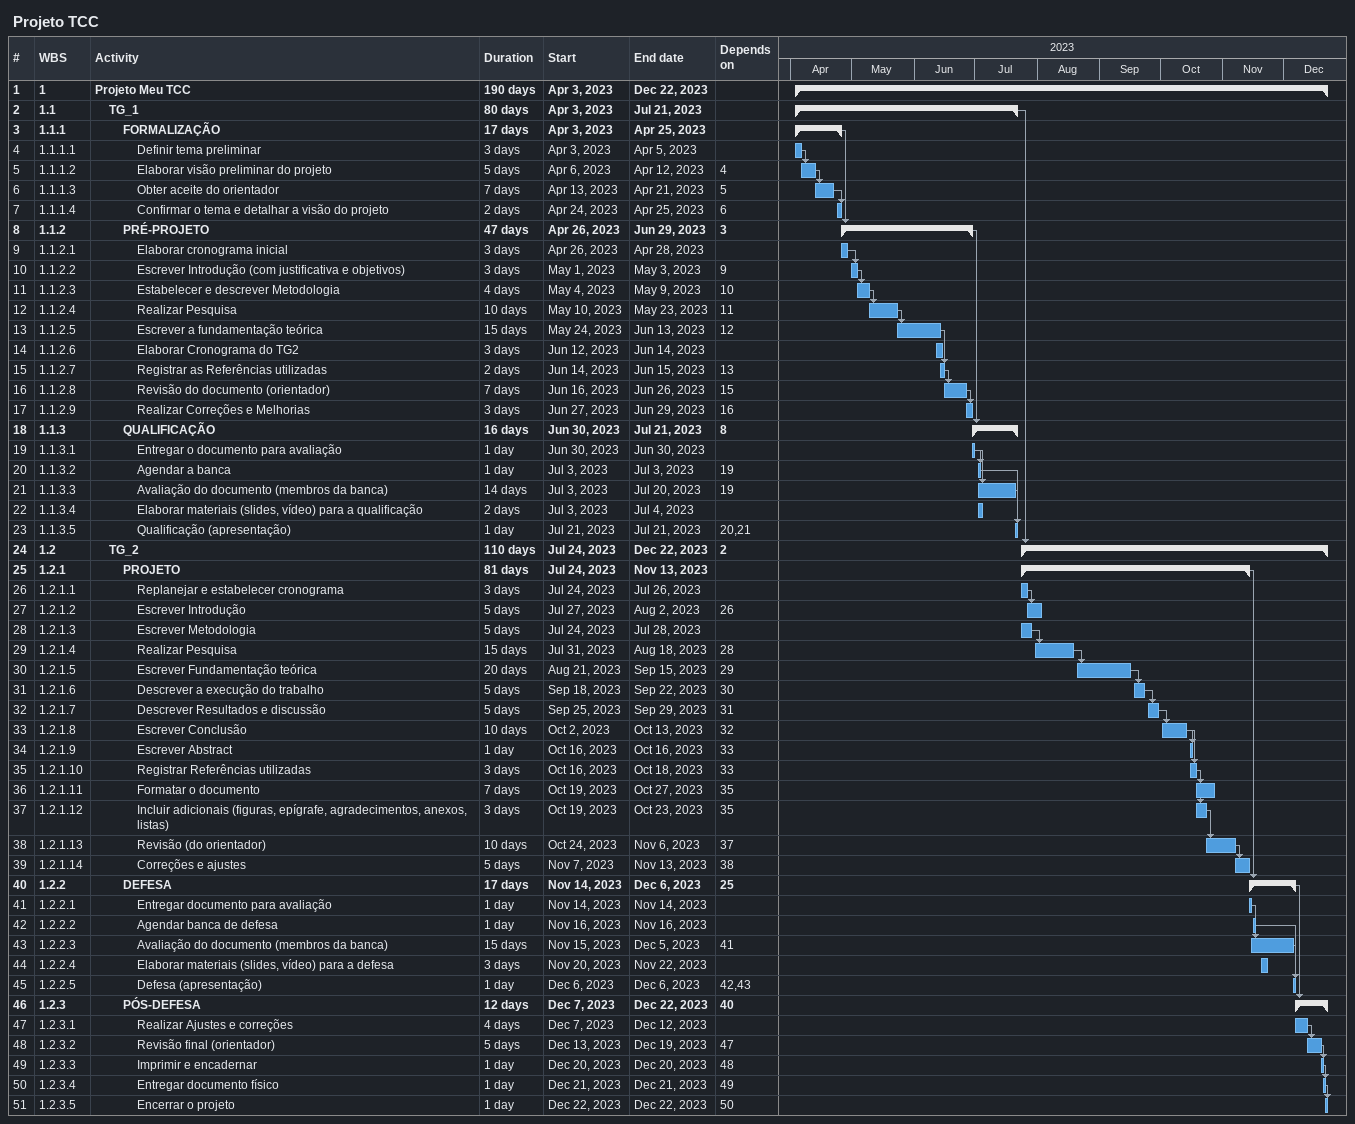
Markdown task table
Projeto TCC

| ID | WBS | Task | Duration | Start | Finish | Predecessors |
|---|---|---|---|---|---|---|
| 1 | 1 | **Projeto Meu TCC** | 190d | 2023-04-03 | 2023-12-22 |  |
| 2 | 1.1 | **TG_1** | 80d | 2023-04-03 | 2023-07-21 |  |
| 3 | 1.1.1 | **FORMALIZAÇÃO** | 17d | 2023-04-03 | 2023-04-25 |  |
| 4 | 1.1.1.1 | Definir tema preliminar | 3d | 2023-04-03 | 2023-04-05 |  |
| 5 | 1.1.1.2 | Elaborar visão preliminar do projeto | 5d | 2023-04-06 | 2023-04-12 | 4 |
| 6 | 1.1.1.3 | Obter aceite do orientador | 7d | 2023-04-13 | 2023-04-21 | 5 |
| 7 | 1.1.1.4 | Confirmar o tema e detalhar a visão do projeto | 2d | 2023-04-24 | 2023-04-25 | 6 |
| 8 | 1.1.2 | **PRÉ-PROJETO** | 47d | 2023-04-26 | 2023-06-29 | 3 |
| 9 | 1.1.2.1 | Elaborar cronograma inicial | 3d | 2023-04-26 | 2023-04-28 |  |
| 10 | 1.1.2.2 | Escrever Introdução (com justificativa e objetivos) | 3d | 2023-05-01 | 2023-05-03 | 9 |
| 11 | 1.1.2.3 | Estabelecer e descrever Metodologia | 4d | 2023-05-04 | 2023-05-09 | 10 |
| 12 | 1.1.2.4 | Realizar Pesquisa | 10d | 2023-05-10 | 2023-05-23 | 11 |
| 13 | 1.1.2.5 | Escrever a fundamentação teórica | 15d | 2023-05-24 | 2023-06-13 | 12 |
| 14 | 1.1.2.6 | Elaborar Cronograma do TG2 | 3d | 2023-06-12 | 2023-06-14 |  |
| 15 | 1.1.2.7 | Registrar as Referências utilizadas | 2d | 2023-06-14 | 2023-06-15 | 13 |
| 16 | 1.1.2.8 | Revisão do documento (orientador) | 7d | 2023-06-16 | 2023-06-26 | 15 |
| 17 | 1.1.2.9 | Realizar Correções e Melhorias | 3d | 2023-06-27 | 2023-06-29 | 16 |
| 18 | 1.1.3 | **QUALIFICAÇÃO** | 16d | 2023-06-30 | 2023-07-21 | 8 |
| 19 | 1.1.3.1 | Entregar o documento para avaliação | 1d | 2023-06-30 | 2023-06-30 |  |
| 20 | 1.1.3.2 | Agendar a banca | 1d | 2023-07-03 | 2023-07-03 | 19 |
| 21 | 1.1.3.3 | Avaliação do documento (membros da banca) | 14d | 2023-07-03 | 2023-07-20 | 19 |
| 22 | 1.1.3.4 | Elaborar materiais (slides, vídeo) para a qualificação | 2d | 2023-07-03 | 2023-07-04 |  |
| 23 | 1.1.3.5 | Qualificação (apresentação) | 1d | 2023-07-21 | 2023-07-21 | 20, 21 |
| 24 | 1.2 | **TG_2** | 110d | 2023-07-24 | 2023-12-22 | 2 |
| 25 | 1.2.1 | **PROJETO** | 81d | 2023-07-24 | 2023-11-13 |  |
| 26 | 1.2.1.1 | Replanejar e estabelecer cronograma | 3d | 2023-07-24 | 2023-07-26 |  |
| 27 | 1.2.1.2 | Escrever Introdução | 5d | 2023-07-27 | 2023-08-02 | 26 |
| 28 | 1.2.1.3 | Escrever Metodologia | 5d | 2023-07-24 | 2023-07-28 |  |
| 29 | 1.2.1.4 | Realizar Pesquisa | 15d | 2023-07-31 | 2023-08-18 | 28 |
| 30 | 1.2.1.5 | Escrever Fundamentação teórica | 20d | 2023-08-21 | 2023-09-15 | 29 |
| 31 | 1.2.1.6 | Descrever a execução do trabalho | 5d | 2023-09-18 | 2023-09-22 | 30 |
| 32 | 1.2.1.7 | Descrever Resultados e discussão | 5d | 2023-09-25 | 2023-09-29 | 31 |
| 33 | 1.2.1.8 | Escrever Conclusão | 10d | 2023-10-02 | 2023-10-13 | 32 |
| 34 | 1.2.1.9 | Escrever Abstract | 1d | 2023-10-16 | 2023-10-16 | 33 |
| 35 | 1.2.1.10 | Registrar Referências utilizadas | 3d | 2023-10-16 | 2023-10-18 | 33 |
| 36 | 1.2.1.11 | Formatar o documento | 7d | 2023-10-19 | 2023-10-27 | 35 |
| 37 | 1.2.1.12 | Incluir adicionais (figuras, epígrafe, agradecimentos, anexos, listas) | 3d | 2023-10-19 | 2023-10-23 | 35 |
| 38 | 1.2.1.13 | Revisão (do orientador) | 10d | 2023-10-24 | 2023-11-06 | 37 |
| 39 | 1.2.1.14 | Correções e ajustes | 5d | 2023-11-07 | 2023-11-13 | 38 |
| 40 | 1.2.2 | **DEFESA** | 17d | 2023-11-14 | 2023-12-06 | 25 |
| 41 | 1.2.2.1 | Entregar documento para avaliação | 1d | 2023-11-14 | 2023-11-14 |  |
| 42 | 1.2.2.2 | Agendar banca de defesa | 1d | 2023-11-16 | 2023-11-16 |  |
| 43 | 1.2.2.3 | Avaliação do documento (membros da banca) | 15d | 2023-11-15 | 2023-12-05 | 41 |
| 44 | 1.2.2.4 | Elaborar materiais (slides, vídeo) para a defesa | 3d | 2023-11-20 | 2023-11-22 |  |
| 45 | 1.2.2.5 | Defesa (apresentação) | 1d | 2023-12-06 | 2023-12-06 | 42, 43 |
| 46 | 1.2.3 | **PÓS-DEFESA** | 12d | 2023-12-07 | 2023-12-22 | 40 |
| 47 | 1.2.3.1 | Realizar Ajustes e correções | 4d | 2023-12-07 | 2023-12-12 |  |
| 48 | 1.2.3.2 | Revisão final (orientador) | 5d | 2023-12-13 | 2023-12-19 | 47 |
| 49 | 1.2.3.3 | Imprimir e encadernar | 1d | 2023-12-20 | 2023-12-20 | 48 |
| 50 | 1.2.3.4 | Entregar documento físico | 1d | 2023-12-21 | 2023-12-21 | 49 |
| 51 | 1.2.3.5 | Encerrar o projeto | 1d | 2023-12-22 | 2023-12-22 | 50 |
